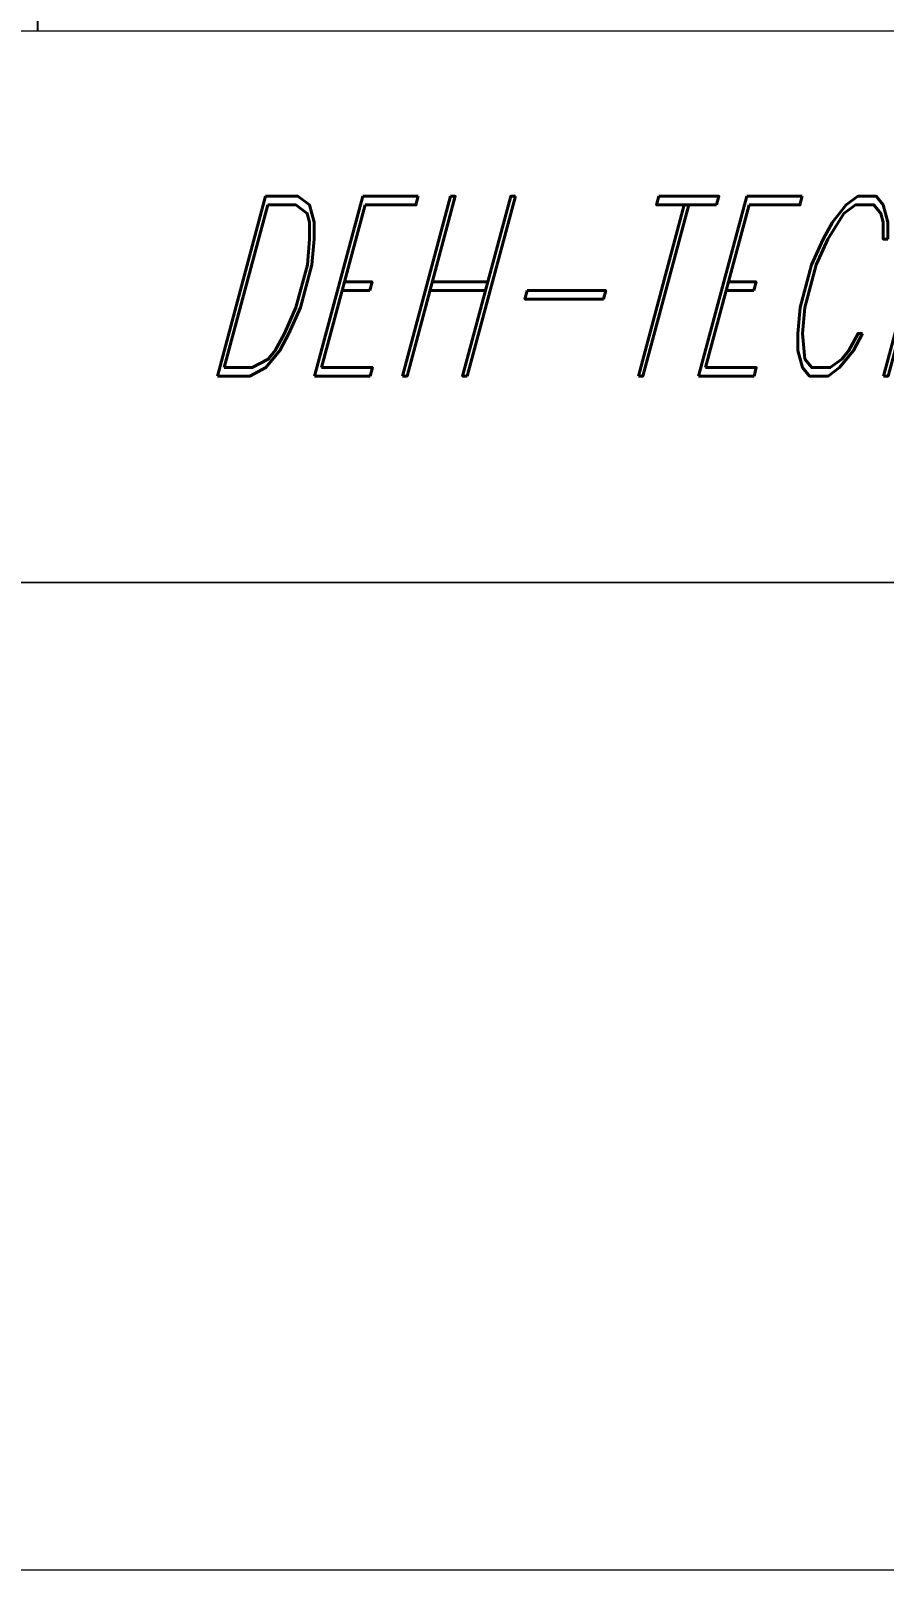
# Model space of a CAD drawing. Header units: millimetres. Extents: x 56439 to 57374, y -28702 to -27698.
# Drawn here: x 57037 to 57078.7, y -28701.5 to -28626.2 of the extents above; entities that cross this region are included whole.
import ezdxf
from ezdxf.enums import TextEntityAlignment as Align

# ---------------------------------------------------------------- set-up
doc = ezdxf.new("R2010")
doc.units = ezdxf.units.MM
doc.header["$LTSCALE"] = 0.5
doc.layers.add('图\\M+19E79\\M+195B6\\M+18E9A', color=7, linetype='Continuous')
doc.layers.add('图框', color=7, linetype='Continuous', lineweight=18)
doc.layers.add('标注线', color=3, linetype='Continuous', lineweight=18)
doc.layers.add('打印', color=7, linetype='Continuous', lineweight=15, plot=False)
doc.layers.add('打印-禁用', color=7, linetype='Continuous', lineweight=15, plot=False)
doc.styles.add('标题\\M+18E9A', font='romand.shx', dxfattribs={"oblique": 10, "bigfont": 'bigfont.shx'})

# ---------------------------------------------------------------- blocks, each defined once
blk = doc.blocks.new('GZDEH零件A3图框V01版')
at = {"layer": '图\\M+19E79\\M+195B6\\M+18E9A', "color": 9}
blk.add_line((3135.83, -1815.961), (3135.83, -1832.961), dxfattribs=at)
blk.add_line((3135.83, -1815.961), (3135.83, -1832.961), dxfattribs=at)
at = {"layer": '图框', "linetype": 'Continuous'}
blk.add_line((2882.49, -1832.961), (3272.49, -1832.961), dxfattribs=at)
at = {"layer": '打印-禁用', "linetype": 'Continuous'}
blk.add_line((2857.49, -1846.461), (3277.49, -1846.461), dxfattribs=at)
at = {"layer": '图\\M+19E79\\M+195B6\\M+18E9A', "color": 7, "style": '标题\\M+18E9A', "oblique": 15, "width": 0.6}
blk.add_text('DEH-TECH', height=4.4, dxfattribs=at).set_placement((3149.164, -1839.211), align=Align.MIDDLE)
blk = doc.blocks.new('DEH A3')
at = {"layer": '图框'}
blk.add_blockref('GZDEH零件A3图框V01版', (-2857.49, 1846.461), dxfattribs=at)

msp = doc.modelspace()

# ---------------------------------------------------------------- linework, layer by layer
at = {"layer": '打印'}
msp.add_lwpolyline([(56480.637, -28059.214), (57320.637, -28059.214), (57320.637, -28653.214), (56480.637, -28653.214)], close=True, dxfattribs=at)
at = {"layer": '标注线'}
msp.add_lwpolyline([(56438.919, -27999.189), (57374.491, -27999.189), (57374.491, -28701.544), (56438.919, -28701.544)], close=True, dxfattribs=at)

# ---------------------------------------------------------------- block references
at = {"layer": '图框', "xscale": 2, "yscale": 2, "zscale": 2}
msp.add_blockref('DEH A3', (56480.637, -28653.214), dxfattribs=at)

doc.saveas('drawing.dxf')
